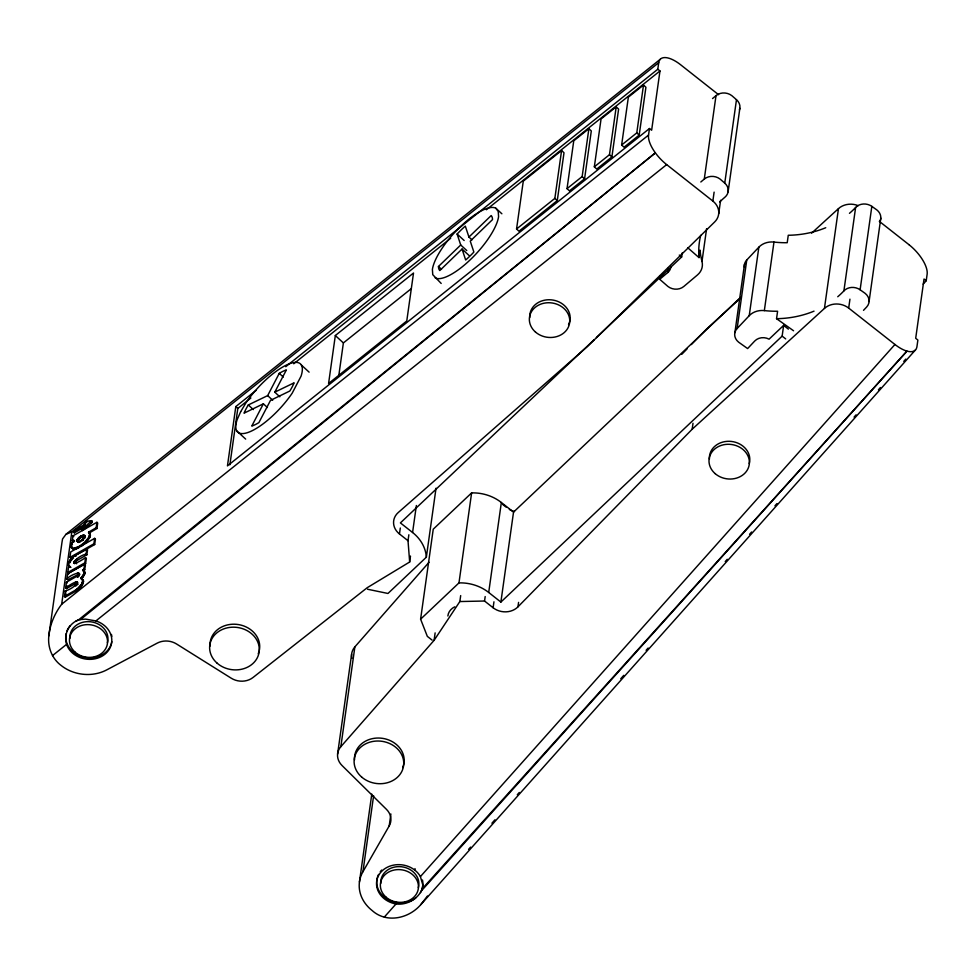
<?xml version="1.0" encoding="UTF-8"?>
<svg xmlns="http://www.w3.org/2000/svg" width="976" height="976" viewBox="0 0 976 976"><rect width="100%" height="100%" fill="white"/><g stroke="black" fill="none" stroke-linecap="round" stroke-linejoin="round"><path stroke-width="1.46" d="M84.607 536.129C82.679 533.482 77.202 538.105 76.884 540.899C81.032 543.522 86.059 534.848 84.546 536.483M660.166 59.353L65.941 534.336L62.562 538.935L62.013 542.119L48.837 635.864C47.519 647.161 51.996 658.739 61.232 665.547A37.747 32.257 8 0 0 106.762 669.878L157.221 643.123A17.373 14.847 8 0 1 176.571 643.989L231.239 678.21A17.373 14.847 8 0 0 253.028 677.49L367.257 587.674L409.664 562.005L410.493 556.039M71.26 547.548L73.615 548.353L78.641 546.609L79.446 547.341C77.006 549.183 70.967 550.403 71.028 545.889C70.235 544.071 75.933 538.679 72.236 540.997L73.041 541.741L74.457 541.216L73.651 540.472M80.056 545.791L84.375 542.607L88.389 537.898L89.621 534.384L88.609 532.127L96.136 527.76L96.905 522.282L97.71 523.014L96.941 528.504L89.414 532.872L90.268 536.3L86.303 542.253L80.862 546.536L80.056 545.791L78.641 546.609M64.453 596.434L76.775 589.382L81.569 584.173L82.74 580.476L80.874 578.329L83.814 573.742L83.973 571.472L82.631 570.179L83.936 569.069L84.644 564.055L85.449 564.799L84.741 569.801L83.436 570.911L84.619 571.851L84.827 573.656L81.679 579.073L83.546 581.22L81.533 586.161L77.275 590.334L65.258 597.178L64.453 596.434L65.221 590.968C76.836 587.833 85.022 574.278 65.66 587.833L66.466 588.565L77.433 582.526L76.616 581.781M86.754 549.012C80.971 552.831 72.968 554.929 69.272 561.371C66.307 563.799 71.26 566.544 68.503 567.581L67.808 572.497L68.613 573.241L85.62 563.603L86.352 558.382L85.546 557.638C65.709 570.936 74.945 556.759 86.047 554.1L86.754 549.012L87.559 549.744L86.852 554.844L76.506 560.712L74.688 563.713L73.883 562.981M69.564 566.91L70.601 567.385L69.808 566.47M73.493 532.103L73.688 530.7L83.765 524.978L85.742 521.343L91.451 520.72L81.899 529.773L83.033 526.808L73.493 532.103L74.298 532.847L83.546 527.601M81.484 529.712L83.094 530.273L91.256 523.148L92.281 521.574L91.366 520.647M48.837 635.864C49.983 624.372 54.705 613.428 61.659 604.266L71.834 531.859L658.715 62.684A26.681 11.444 46.7 0 1 680.699 64.819L718.592 94.709M65.66 587.833L66.453 582.184L76.738 576.352C83.765 569.52 68.54 575.767 66.88 579.11L67.686 579.854L79.471 573.827L78.666 573.083M66.88 579.11L67.637 573.693L84.644 564.055M69.93 557.381L70.699 551.94L94.648 538.362L95.453 539.106L94.684 544.547L70.736 558.126L69.93 557.381L93.879 543.815L94.648 538.362M72.236 540.997L72.956 535.848L96.905 522.282M65.258 597.178L65.831 593.066M66.466 588.565L66.856 585.746M74.298 532.847L73.688 530.7M67.808 572.497L84.814 562.859L85.546 557.638M256.005 390.449L235.789 406.602L227.457 465.894L649.467 128.527L651.639 130.247L659.971 70.955L657.8 69.235L658.715 62.684M229.885 464.783L237.802 408.456L250.893 398.001M335.329 335.524L328.583 383.495L406.772 320.982L413.519 273.012L335.329 335.524L343.381 342.93L338.757 375.906M337.586 754.082L351.604 654.274M915.5 349.908L420.839 904.569C408.968 918.55 386.484 923.638 372.076 910.474A37.747 32.257 8 0 1 362.938 871.727L389.204 825.916A17.373 14.847 8 0 0 386.459 809.36L342.003 765.477A17.373 14.847 8 0 1 340.844 746.689L354.874 646.868L429.062 562.249M409.664 562.005L408.017 540.716L399.465 533.97L400.306 528.016M359.436 881.987L371.783 794.098M408.017 540.716L408.859 534.763M362.938 871.727L373.613 795.745M367.537 589.236L387.972 593.469L426.353 557.186A40.541 34.636 8 0 0 412.58 532.493L416.374 505.507M426.353 557.186L436.04 488.195M389.204 825.916L390.888 813.996M420.607 619.174L433.246 529.187L471.615 492.904A40.541 34.636 8 0 1 501.347 502.494L513.535 512.095L500.883 602.07L488.708 592.469A40.541 34.636 8 0 0 458.976 582.892L420.607 619.174L427.329 636.364L432.1 640.11M340.844 746.689L434.088 640.341L435.137 632.887M414.812 870.116L415.02 868.628M458.976 582.892L471.615 492.904M434.088 640.341L459.842 601.545L460.684 595.592M516.56 229.006L523.282 181.158L561.578 150.536L564.006 152.756L557.272 200.605L518.976 231.227L516.56 229.006L554.856 198.384L561.578 150.536M858.185 205.655A17.373 14.847 8 0 0 838.469 208.62L824.439 308.428L692.167 429.233L517.951 606.852A17.373 14.847 8 0 1 493.112 607.755L484.547 601.021L485.182 596.556M488.708 592.469L501.347 502.494M493.112 607.755L493.954 601.802M567.032 188.649L573.754 140.812L588.882 128.71L591.31 130.93L584.587 178.779L569.447 190.881L567.032 188.649L582.16 176.558L588.882 128.71M517.951 606.852L518.573 602.387M594.335 166.823L601.057 118.974L616.198 106.884L618.613 109.105L611.891 156.941L596.751 169.043L594.335 166.823L609.463 154.72L616.198 106.884M621.639 144.997L628.361 97.149L643.501 85.046L645.917 87.267L639.195 135.115L624.054 147.217L621.639 144.997L636.779 132.895L643.501 85.046M399.465 533.97A17.373 14.847 8 0 1 398.245 512.534L587.345 346.626L714.676 221.942A17.373 14.847 8 0 0 712.858 201.068L666.669 164.615A26.779 11.492 46.7 0 1 655.372 152.866A26.62 11.419 46.7 0 1 648.54 135.078L649.467 128.527M706.6 228.701L701.988 261.47A17.373 14.847 8 0 1 697.486 274.927L683.786 286.493A11.578 9.894 8 0 1 667.913 286.444L659.715 279.295L660.13 276.318M659.715 279.295L667.779 272.499L668.401 268.022M596.397 337.574L681.663 256.944L682.224 252.918M700.817 181.987L704.282 179.072L716.006 95.648A11.578 9.894 8 0 1 731.878 95.697L736.477 99.698A11.578 9.894 8 0 1 739.442 109.861M687.653 247.672L698.999 257.591L700.048 250.137A92.659 79.178 8 0 0 701.988 261.47M712.858 201.068L714.115 192.126M718.714 213.683L720.605 200.275M719.739 201.983A92.659 79.178 8 0 1 724.961 197.164A11.578 9.894 8 0 0 724.753 183.122L736.477 99.698M692.167 429.233L693.009 423.267M728.12 191.784L739.845 108.348M734.891 332.657L744.517 264.13M788.376 329.119L783.643 325.386L769.088 339.16A11.175 9.553 8 0 0 754.741 341.014L747.616 348.566L738.625 342.173A11.578 9.894 8 0 1 737.124 328.522L746.762 259.994L758.852 247.172A17.373 14.847 8 0 1 773.968 242.072A92.659 79.178 8 0 0 787.217 242.719L788.266 235.265A92.659 79.178 8 0 0 825.745 227.725M737.124 328.522L749.226 315.699L758.852 247.172M749.226 315.699A17.373 14.847 8 0 1 764.342 310.6L773.968 242.072M793.561 330.766L776.542 318.688L777.591 311.246A92.659 79.178 8 0 1 764.342 310.6M500.883 602.07L782.142 336.122L783.643 325.386M837.737 296.753A92.659 79.178 8 0 0 843.898 290.885L855.623 207.449A11.578 9.894 8 0 1 871.836 206.363L876.875 209.95A11.578 9.894 8 0 1 880.084 221.04M923.174 284.15L926.212 280.734L924.028 279.014L915.695 338.306L917.879 340.026L916.952 346.578A26.62 11.431 46.6 0 1 906.972 351.116A26.779 11.505 46.6 0 1 894.943 344.479L848.693 308.099L849.95 299.156M863.516 310.331L866.651 307.013A11.578 9.894 8 0 0 865.151 293.373L860.112 289.787L871.836 206.363M869.079 301.56L880.803 218.136M926.212 280.734L927.139 274.183A26.681 11.456 46.6 0 0 908.973 244.683M77.921 542.18C75.725 537.105 88.901 536.092 83.899 535.202M422.242 888.807L422.803 884.866L420.4 876.607A23.168 19.788 8 0 0 381.055 871.983A23.168 19.788 8 0 0 396.012 903.959C406.711 905.399 418.387 899.006 422.242 888.807L906.972 351.116L421.522 890.722M78.458 574.669L79.263 575.413L78.775 573.986M267.412 407.517L263.374 403.808L251.771 426.073A37.649 12.285 -47.4 0 0 258.896 422.62L270.511 400.367L289.835 391.01A37.649 12.285 -47.4 0 0 294.118 382.812L274.781 392.157L279.819 396.793M263.374 403.808L244.037 413.165A37.649 12.285 -47.4 0 1 248.319 404.955L267.656 395.609L279.258 373.344A37.649 12.285 -47.4 0 1 286.395 369.904L274.781 392.157M82.557 529.761L82.423 530.59M78.544 619.894A23.168 19.788 8 0 0 75.933 621.114C67.795 625.518 63.806 635.583 66.563 644.367L52.497 655.616M427.488 896.005L420.839 904.569M384.324 917.074L396.012 903.959M420.4 876.607L894.943 344.479M468.578 849.364L470.615 847.095M491.916 823.207L494.954 819.791M517.28 794.769L519.305 792.488M620.748 678.735L623.786 675.331M646.112 650.297L648.137 648.027M725.229 561.578L727.254 559.297M749.58 534.275L751.605 531.993M774.944 505.836L776.969 503.555M854.061 417.106L856.086 414.837M878.412 389.802L880.437 387.533M903.776 361.364L905.801 359.095M681.76 354.325L687.067 348.908M691.325 344.577L706.197 329.412L739.82 298.705M469.102 255.517L462.051 249.039L439.798 270.547A37.649 12.285 -47.4 0 1 438.456 266.497L460.721 245L457.11 234.033A37.649 12.285 -47.4 0 1 465.32 226.103L468.931 237.058L471.957 239.84M468.931 237.058L491.184 215.562A37.649 12.285 -47.4 0 1 492.514 219.6L470.261 241.109L473.872 252.076A37.649 12.285 -47.4 0 1 465.662 260.006L462.051 249.039M594.189 339.66L400.404 522.904L412.58 532.493M513.535 512.095L740.528 297.448M811.568 233.191L838.469 208.62M712.541 98.564L716.006 95.648M78.178 620.187L80.532 619.553L655.372 152.866L78.178 620.187L75.933 621.114M285.724 366.695L657.8 69.235M293.703 363.78L450.68 238.278M486.353 209.755L659.971 70.955M343.381 342.93L410.92 288.945M61.659 604.266L648.54 135.078M80.532 619.553L85.534 619.113L95.904 620.919L666.669 164.615M75.75 530.724L78.275 529.297M65.941 534.336L71.834 531.859M89.487 521.623L92.256 521.452M459.842 601.545L484.547 601.021M82.923 526.784L83.838 527.54M70.614 567.215L68.381 564.811M879.315 221.345L908.973 244.671M502.86 504.58L506.068 507.105M679.296 255.078L681.663 256.944M782.142 336.122L785.692 338.916M724.753 183.122L720.154 179.12A11.578 9.894 8 0 0 704.282 179.072M636.779 132.895L639.195 135.115M609.463 154.72L611.891 156.941M582.16 176.558L584.587 178.779M554.856 198.384L557.272 200.605M441.201 283.443L432.758 274.683L432.392 269.51A46.336 15.116 -47.4 0 1 460.16 226.871A46.336 15.116 -47.4 0 1 495.832 208.217L501.871 213.781M457.11 234.033L464.161 240.511M460.721 245L466.76 250.551M438.456 266.497L441.481 269.278M301.352 365.012L309.111 372.149M279.258 373.344L283.296 377.053M267.656 395.609L272.694 400.233M248.319 404.955L253.357 409.591M235.789 406.602L237.802 408.456M236.802 430.953L245.671 439.102M91.244 520.635L92.256 521.745M91.378 521.208L92.183 521.953M91.256 521.44L92.061 522.184M91.097 521.684L91.903 522.428M90.902 521.94L91.707 522.685M90.683 522.184L91.488 522.929M90.451 522.404L91.256 523.148M96.136 527.76L96.941 528.504M86.132 521.135L86.937 521.879M85.961 521.208L86.766 521.953M84.863 522.221L85.668 522.953M84.753 522.441L85.559 523.185M84.668 522.636L85.473 523.38M84.619 522.807L85.278 524.783L84.473 524.051M86.498 525.844L87.303 526.589M83.765 524.978L84.57 525.722M88.828 531.908L89.633 532.652M82.74 526.857L83.826 527.833M88.609 532.127L89.414 532.872M88.511 532.335L89.975 533.689M82.899 527.308L83.704 528.053M89.389 533.36L90.195 534.104M89.548 533.835L90.353 534.58M89.621 534.384L90.439 535.116M89.609 534.921L90.414 535.665M89.463 535.556L90.268 536.3M81.74 529.016L83.094 530.273M89.219 536.275L90.024 537.02M81.533 529.419L82.704 530.517M88.853 537.068L89.658 537.813M88.389 537.898L89.194 538.642M93.879 543.815L94.684 544.547M84.07 535.238L85.351 536.324M83.497 535.19L84.302 535.934M87.535 539.118L88.34 539.862M83.045 535.263L83.851 535.995M84.436 536.751L85.241 537.495M82.533 535.397L83.35 536.141M81.984 535.617L82.789 536.349M83.887 537.691L84.692 538.423M81.508 535.812L82.313 536.556M86.559 540.338L87.364 541.082M80.984 536.092L81.789 536.824M80.447 536.422L81.252 537.166M82.814 538.959L83.619 539.704M85.498 541.509L86.303 542.253M79.873 536.812L80.679 537.556M82.509 539.252L83.314 539.984L82.204 539.508M79.263 537.288L80.069 538.02M81.96 539.716L82.765 540.46M78.885 537.605L79.69 538.349M84.375 542.607L85.18 543.351M78.507 537.971L79.312 538.715M81.02 540.411L81.825 541.155M78.129 538.386L78.934 539.118M83.228 543.583L84.034 544.327M77.787 538.801L78.592 539.545M77.482 539.228L78.287 539.972M79.312 541.375L80.117 542.119M77.238 539.643L78.043 540.387M72.956 535.848L73.773 536.593M77.043 540.033L77.848 540.765M78.58 541.631L79.385 542.363M76.921 540.375L77.726 541.119M76.872 540.667L77.677 541.412M77.958 541.704L78.763 542.449M81.533 544.828L82.338 545.572M76.884 540.899L78.422 542.436M76.97 541.204L78.141 542.351M73.639 540.204L74.579 540.936M73.005 541.314L73.81 542.046M86.047 554.1L86.852 554.844M77.299 547.255L78.104 548M71.968 542.937L72.419 544.425L71.614 543.681M76.043 547.743L76.86 548.488M74.762 548.17L75.567 548.902M71.15 545.157L71.956 545.901M71.028 545.889L71.834 546.633M73.615 548.353L74.42 549.098M71.004 546.536L72.078 548.292M72.639 548.317L73.444 549.061M71.077 547.085L72.663 548.78M84.814 562.859L85.62 563.603M75.237 555.429L76.043 556.174M76.726 559.297L77.531 560.041M76.311 559.529L77.116 560.273M72.761 557.247L73.566 557.991M75.701 559.968L76.506 560.712M75.408 560.212L76.213 560.956M71.919 558.028L72.724 558.76M74.945 560.651L75.75 561.383M83.936 569.069L84.741 569.801M74.505 561.115L75.311 561.847M74.274 561.42L75.079 562.164M75.872 563.03L76.677 563.774M71.102 558.858L71.907 559.602M82.899 569.752L83.704 570.484M74.078 561.725L74.884 562.469M70.809 559.175L71.614 559.919M73.932 562.017L74.737 562.749M82.679 569.984L84.619 571.851M73.847 562.261L74.652 563.006M82.631 570.179L83.436 570.911M83.973 571.472L84.778 572.204M73.822 562.469L74.627 563.201M84.058 571.887L84.863 572.631M70.284 559.821L71.089 560.566M84.07 572.375L84.875 573.119M70.04 560.151L70.845 560.895M84.021 572.924L84.827 573.656M83.814 573.742L84.619 574.486M69.272 561.371L70.077 562.115M83.387 574.718L84.192 575.462M69.04 561.798L69.845 562.542M68.845 562.213L69.65 562.957M82.753 575.791L83.558 576.535M78.422 572.973L79.678 574.205M78.104 572.961L79.666 574.449M77.714 573.046L78.519 573.79M81.96 576.914L82.765 577.658M78.641 574.315L79.446 575.059M68.527 565.287L69.333 566.031M77.263 573.229L78.068 573.961M68.747 565.702L70.601 567.385M78.239 574.962L79.044 575.706M81.032 578.024L81.838 578.768M77.995 575.254L78.8 575.999M81.252 578.5L83.18 580.171M77.738 575.535L78.544 576.279M80.874 578.329L81.679 579.073M82.631 579.878L83.436 580.622M77.458 575.803L78.263 576.548M82.74 580.476L83.546 581.22M77.189 576.035L77.995 576.779M82.692 581.208L83.497 581.952M76.958 576.206L77.763 576.95M76.738 576.352L77.543 577.097M82.496 582.05L83.314 582.794M82.167 583.001L82.972 583.746M81.899 583.575L82.704 584.307M81.569 584.173L82.374 584.905M81.179 584.783L81.984 585.527M77.006 581.794L77.812 582.538M80.727 585.417L81.533 586.161M67.637 573.693L68.454 574.437M76.128 581.928L76.933 582.672M77.116 583.258L77.934 583.99M80.239 586.051L81.045 586.796M75.555 582.221L76.36 582.965M76.945 583.575L77.751 584.319M79.715 586.686L80.52 587.418M76.14 584.502L76.945 585.246M79.154 587.284L79.959 588.028M78.568 587.869L79.385 588.613M75.054 585.393L75.86 586.125M77.982 588.418L78.788 589.15M77.397 588.906L78.202 589.65M77.08 589.15L77.885 589.894M76.775 589.382L77.58 590.126M76.47 589.589L77.275 590.334M76.165 589.785L76.97 590.517M75.872 589.955L76.677 590.7M66.453 582.184L67.259 582.928M65.221 590.968L66.026 591.7M495.832 208.217L498.224 211.426L498.59 216.587A46.336 15.116 -47.4 0 1 470.822 259.226A46.336 15.116 -47.4 0 1 435.15 277.879M380.799 883.39A19.117 16.336 8 0 1 401.526 866.761A19.117 16.336 8 0 1 418.301 887.696M422.486 879.998A23.168 19.788 8 0 1 420.497 892.625M415.691 898.018A23.168 19.788 8 0 1 386.606 898.786A23.168 19.788 8 0 1 378.578 874.411M380.262 871.714A23.168 19.788 8 0 1 381.653 870.067M354.556 759.889A24.9 21.277 8 0 1 382.86 738.393A24.9 21.277 8 0 1 402.661 767.6M709.43 459.086A20.264 17.324 8 0 1 731.414 441.445A20.264 17.324 8 0 1 749.202 463.649M514.486 511.473A17.373 14.847 8 0 1 509.374 509.448M351.86 658.324A17.373 14.847 8 0 1 354.874 646.868M824.439 308.428A17.373 14.847 8 0 1 848.693 308.099M744.395 267.229A11.578 9.894 8 0 1 746.762 259.994M447.862 616.002A14.335 12.249 8 0 1 454.767 606.816M855.623 207.449A92.659 79.178 8 0 1 849.462 213.329M814.021 311.149A92.659 79.178 8 0 1 776.542 318.688M843.898 290.885A11.578 9.894 8 0 1 860.112 289.787M670.915 266.472A11.175 9.553 8 0 1 667.779 272.499M698.999 257.591A92.659 79.178 8 0 1 700.707 235.326M69.894 638.402A19.117 16.336 8 0 1 90.622 621.773A19.117 16.336 8 0 1 107.397 642.708M111.789 641.683A23.168 19.788 8 0 1 85.205 657.47A23.168 19.788 8 0 1 66.185 633.607M67.039 630.813A23.168 19.788 8 0 1 70.15 625.738M111.435 634.449A23.168 19.788 8 0 1 111.85 636.511M95.904 620.919A23.168 19.788 8 0 1 104.822 654.323A23.168 19.788 8 0 1 66.563 644.367M258.969 651.675A24.9 21.277 8 0 1 258.201 653.774M210.108 646.063A24.9 21.277 8 0 1 236.46 624.323A24.9 21.277 8 0 1 259.25 650.589M529.785 317.542A20.264 17.324 8 0 1 553.343 300.132A20.264 17.324 8 0 1 568.544 324.654M240.645 411.738L237.095 419.802A46.336 15.116 -47.4 0 0 251.954 430.819A46.336 15.116 -47.4 0 0 292.202 393.157L301.059 376.163A46.336 15.116 -47.4 0 0 286.2 365.158A46.336 15.116 -47.4 0 0 245.964 402.807L240.645 411.738M386.13 897.237A19.117 16.336 8 0 0 417.887 890.673A19.117 16.336 8 0 0 394.194 870.031A19.117 16.336 8 0 0 386.13 897.237M361.62 777.018A24.9 21.277 8 0 0 403.003 768.478A24.9 21.277 8 0 0 372.137 741.589A24.9 21.277 8 0 0 361.62 777.018M715.103 473.592A20.264 17.324 8 0 0 748.787 466.638A20.264 17.324 8 0 0 723.655 444.751A20.264 17.324 8 0 0 715.103 473.592M75.213 652.249A19.117 16.336 8 0 0 106.982 645.685A19.117 16.336 8 0 0 83.289 625.055A19.117 16.336 8 0 0 75.213 652.249M217.16 663.204A24.9 21.277 8 0 0 258.555 654.652A24.9 21.277 8 0 0 227.676 627.763A24.9 21.277 8 0 0 217.16 663.204M535.458 332.035A20.264 17.324 8 0 0 569.142 325.081A20.264 17.324 8 0 0 544.022 303.194A20.264 17.324 8 0 0 535.458 332.035"/></g></svg>
